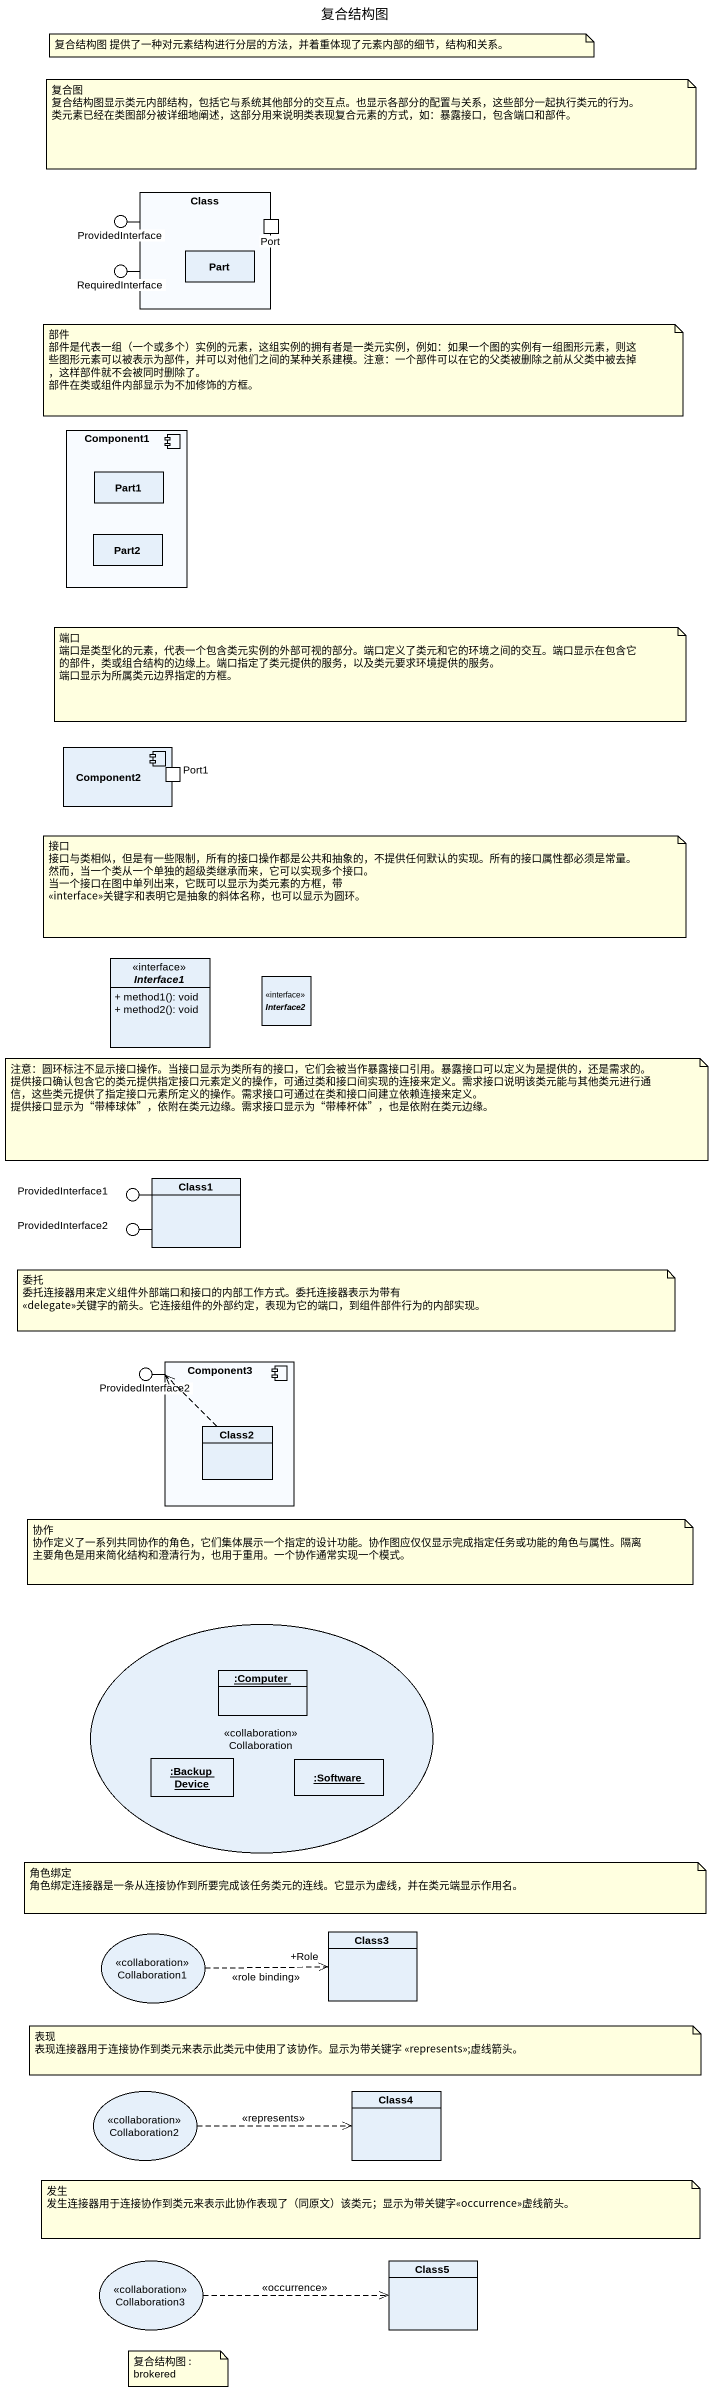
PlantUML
@startuml
title 复合结构图
allowmixing
hide circle
hide empty members
skinparam classAttributeIconSize 0
rectangle "Class" as Class_ {
  port "Port" as Port_
  rectangle Part
}
() ProvidedInterface
() RequiredInterface
component Component1 {
  rectangle Part1
  rectangle Part2
}
component Component2 {
  port Port1
}
interface Interface1 {
  + method1(): void
  + method2(): void
}
interface Interface2
class Class1
() ProvidedInterface1
() ProvidedInterface2
() "ProvidedInterface2" as ProvidedInterface2_2
component Component3 {
  class Class2
}
usecase Collaboration <<collaboration>>
object ":Computer" as Computer
object ":Backup Device" as Backup_Device
object ":Software" as Software
usecase Collaboration1 <<collaboration>>
class Class3
usecase Collaboration2 <<collaboration>>
class Class4
usecase Collaboration3 <<collaboration>>
class Class5
Class_ -left- ProvidedInterface
Class_ -left- RequiredInterface
Class1 -left- ProvidedInterface1
Class1 -left- ProvidedInterface2
Component3 -up- ProvidedInterface2_2
Class2 .up.> ProvidedInterface2_2
Computer -- Backup_Device
Computer -- Software
Collaboration1 .right.> "+Role" Class3 : <<role binding>>
Collaboration2 .right.> Class4 : <<represents>>
Collaboration3 .right.> Class5 : <<occurrence>>
note as N1
  复合结构图 提供了一种对元素结构进行分层的方法，并着重体现了元素内部的细节，结构和关系。
end note
note as N2
  复合图
  复合结构图显示类元内部结构，包括它与系统其他部分的交互点。也显示各部分的配置与关系，这些部分一起执行类元的行为。
  类元素已经在类图部分被详细地阐述，这部分用来说明类表现复合元素的方式，如：暴露接口，包含端口和部件。
end note
note as N3
  部件
  部件是代表一组（一个或多个）实例的元素，这组实例的拥有者是一类元实例，例如：如果一个图的实例有一组图形元素，则这些图形元素可以被表示为部件，并可以对他们之间的某种关系建模。注意：一个部件可以在它的父类被删除之前从父类中被去掉，这样部件就不会被同时删除了。
  部件在类或组件内部显示为不加修饰的方框。
end note
note as N4
  端口
  端口是类型化的元素，代表一个包含类元实例的外部可视的部分。端口定义了类元和它的环境之间的交互。端口显示在包含它的部件，类或组合结构的边缘上。端口指定了类元提供的服务，以及类元要求环境提供的服务。
  端口显示为所属类元边界指定的方框。
end note
note as N5
  接口
  接口与类相似，但是有一些限制，所有的接口操作都是公共和抽象的，不提供任何默认的实现。所有的接口属性都必须是常量。然而，当一个类从一个单独的超级类继承而来，它可以实现多个接口。
  当一个接口在图中单列出来，它既可以显示为类元素的方框，带 <<interface>>关键字和表明它是抽象的斜体名称，也可以显示为圆环。
end note
note as N6
  注意：圆环标注不显示接口操作。当接口显示为类所有的接口，它们会被当作暴露接口引用。暴露接口可以定义为是提供的，还是需求的。提供接口确认包含它的类元提供指定接口元素定义的操作，可通过类和接口间实现的连接来定义。需求接口说明该类元能与其他类元进行通信，这些类元提供了指定接口元素所定义的操作。需求接口可通过在类和接口间建立依赖连接来定义。
  提供接口显示为“带棒球体”，依附在类元边缘。需求接口显示为“带棒杯体”，也是依附在类元边缘。
end note
note as N7
  委托
  委托连接器用来定义组件外部端口和接口的内部工作方式。委托连接器表示为带有 <<delegate>>关键字的箭头。它连接组件的外部约定，表现为它的端口，到组件部件行为的内部实现。
end note
note as N8
  协作
  协作定义了一系列共同协作的角色，它们集体展示一个指定的设计功能。协作图应仅仅显示完成指定任务或功能的角色与属性。隔离主要角色是用来简化结构和澄清行为，也用于重用。一个协作通常实现一个模式。
end note
note as N9
  角色绑定
  角色绑定连接器是一条从连接协作到所要完成该任务类元的连线。它显示为虚线，并在类元端显示作用名。
end note
note as N10
  表现
  表现连接器用于连接协作到类元来表示此类元中使用了该协作。显示为带关键字 <<represents>>;虚线箭头。
end note
note as N11
  发生
  发生连接器用于连接协作到类元来表示此协作表现了（同原文）该类元；显示为带关键字<<occurrence>>虚线箭头。
end note
note as N12
  复合结构图 : brokered
end note
@enduml
